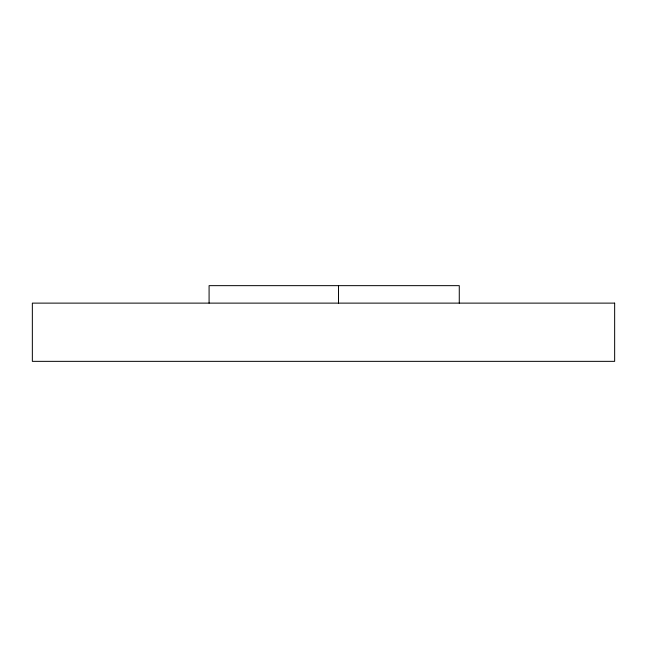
<?xml version="1.0" encoding="UTF-8"?>
<svg xmlns="http://www.w3.org/2000/svg" width="647" height="647" viewBox="0 0 647 647"><rect width="100%" height="100%" fill="white"/><g stroke="black" fill="none" stroke-linecap="round" stroke-linejoin="round"><path stroke-width="0.97" d="M459.273 303.12L459.273 285.65L209.086 285.65L209.086 303.12M338.486 285.65L338.486 303.12M614.65 303.12L32.35 303.12L32.35 361.349L614.65 361.349L614.65 303.12"/></g></svg>
